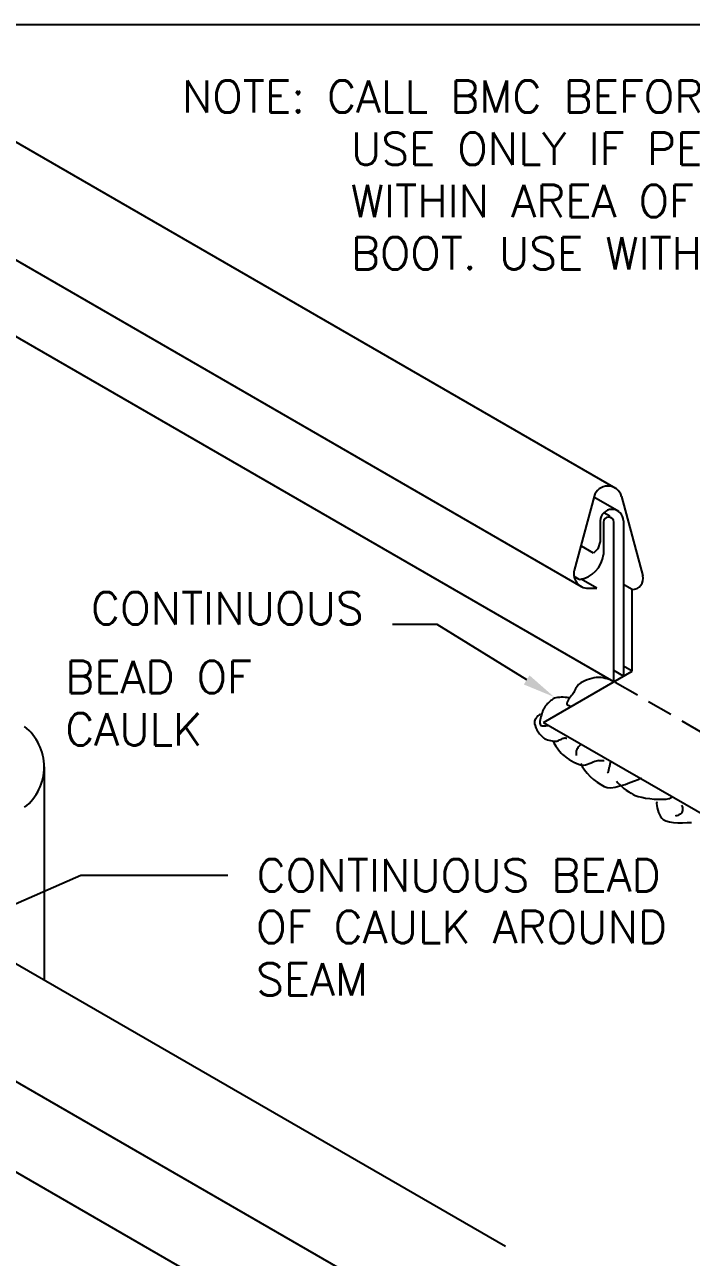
# Model space of a CAD drawing. Extents: x 0 to 19.9, y 0 to 26.2.
# Drawn here: x 5.66 to 10.82, y 4.97 to 14.52 of the extents above; entities that cross this region are included whole.
import ezdxf
from ezdxf.enums import TextEntityAlignment as Align

# ---------------------------------------------------------------- set-up
doc = ezdxf.new("R2010")
doc.units = 0
doc.header["$LTSCALE"] = 0.4
doc.header["$MEASUREMENT"] = 0
doc.linetypes.add('HIDDENX2', pattern=[0.75, 0.5, -0.25])
for name, color, linetype in [('BORDER', 7, 'CONTINUOUS'), ('CMP-FLSH', 7, 'CONTINUOUS'), ('DIM-TXT', 7, 'CONTINUOUS')]:
    doc.layers.add(name, color=color, linetype=linetype)
doc.styles.add('ROMANS', font='romans', dxfattribs={"height": 0.25})

msp = doc.modelspace()

# ---------------------------------------------------------------- linework, layer by layer
at = {"layer": 'BORDER', "color": 5}
msp.add_line((0.078, 14.5165), (18.7007, 14.5165), dxfattribs=at)
at = {"layer": 'CMP-FLSH', "color": 1, "linetype": 'CONTINUOUS'}
for p, q in [((10.2238, 9.4261), (1.407, 14.5165)), ((2.4322, 14.5165), (9.9698, 10.1646)), ((4.018, 14.5165), (10.2371, 10.9258)), ((10.0708, 10.8603), (9.9176, 10.2887)), ((10.2616, 10.7458), (10.0698, 10.8566)), ((10.2833, 10.8603), (10.448, 10.2471)), ((10.1925, 10.708), (10.1477, 10.7339)), ((10.1189, 10.6713), (10.1189, 10.5117)), ((10.1438, 10.6617), (10.1438, 10.4112)), ((10.2238, 9.4261), (10.2238, 10.6617)), ((10.2989, 10.6713), (10.2989, 9.4694)), ((10.0674, 10.421), (9.9737, 10.4751)), ((9.9546, 10.218), (9.9167, 10.2399)), ((10.091, 10.1502), (9.9707, 10.2197)), ((10.0239, 10.1502), (10.091, 10.1502)), ((10.3656, 10.1395), (10.3059, 10.174)), ((10.3656, 9.5079), (10.3656, 10.1395)), ((9.6782, 9.1111), (10.3656, 9.5079)), ((10.2989, 9.4694), (10.2238, 9.5128)), ((10.3656, 9.5079), (10.2989, 9.5465)), ((9.6782, 9.1111), (12.4668, 7.5011)), ((5.1914, 7.4737), (9.386, 5.052)), ((10.5995, 3.4375), (4.9269, 6.7126)), ((5.367, 5.7578), (9.386, 3.4375))]:
    msp.add_line(p, q, dxfattribs=at)
at = {"layer": 'CMP-FLSH', "color": 9, "linetype": 'HIDDENX2'}
msp.add_line((13.0044, 7.8207), (10.2238, 9.4261), dxfattribs=at)
at = {"layer": 'CMP-FLSH', "color": 6, "linetype": 'CONTINUOUS'}
msp.add_line((5.8106, 8.7655), (5.8106, 7.1162), dxfattribs=at)
at = {"layer": 'CMP-FLSH', "color": 1, "linetype": 'CONTINUOUS'}
msp.add_polyline3d([(10.1189, 10.5117, 0), (10.1005, 10.455, 0), (10.0674, 10.421, 0)], dxfattribs=at)
at = {"layer": 'CMP-FLSH', "color": 6, "linetype": 'CONTINUOUS'}
for points in [[(10.2238, 9.4261, 0), (10.2135, 9.4317, 0), (10.2011, 9.4372, 0), (10.187, 9.4424, 0), (10.1719, 9.4471, 0), (10.1564, 9.4513, 0), (10.1409, 9.4547, 0), (10.1261, 9.4573, 0), (10.1126, 9.4587, 0), (10.1009, 9.459, 0), (10.0869, 9.4578, 0), (10.0708, 9.455, 0), (10.0533, 9.4508, 0), (10.035, 9.4456, 0), (10.0167, 9.4394, 0), (9.9991, 9.4326, 0), (9.9827, 9.4251, 0), (9.9684, 9.4174, 0), (9.9568, 9.4096, 0), (9.951, 9.4041, 0), (9.9451, 9.3969, 0), (9.9392, 9.3885, 0), (9.9334, 9.3793, 0), (9.9278, 9.3697, 0), (9.9224, 9.3601, 0), (9.9174, 9.3509, 0), (9.9129, 9.3425, 0), (9.9088, 9.3355, 0), (9.9036, 9.3277, 0), (9.8968, 9.3187, 0), (9.8891, 9.3089, 0), (9.8812, 9.2985, 0), (9.8737, 9.2878, 0), (9.8672, 9.2772, 0), (9.8625, 9.267, 0), (9.8601, 9.2575, 0), (9.8608, 9.249, 0), (9.8621, 9.2471, 0), (9.8646, 9.2456, 0), (9.8678, 9.2444, 0), (9.8715, 9.2434, 0), (9.8753, 9.2424, 0), (9.8789, 9.2414, 0), (9.8819, 9.2401, 0), (9.884, 9.2386, 0), (9.8848, 9.2366, 0)], [(9.8848, 9.2984, 0), (9.8741, 9.3013, 0), (9.8614, 9.3034, 0), (9.8473, 9.3049, 0), (9.8324, 9.3056, 0), (9.8171, 9.3056, 0), (9.8022, 9.3049, 0), (9.788, 9.3034, 0), (9.7754, 9.3013, 0), (9.7647, 9.2984, 0), (9.7597, 9.2962, 0), (9.7542, 9.2929, 0), (9.7484, 9.2889, 0), (9.7425, 9.2842, 0), (9.7366, 9.2793, 0), (9.731, 9.2743, 0), (9.7257, 9.2695, 0), (9.7208, 9.2651, 0), (9.7167, 9.2613, 0), (9.7143, 9.2592, 0), (9.7116, 9.2567, 0), (9.7087, 9.2539, 0), (9.7056, 9.251, 0), (9.7026, 9.2479, 0), (9.6997, 9.2449, 0), (9.697, 9.2419, 0), (9.6946, 9.2391, 0), (9.6927, 9.2366, 0), (9.6899, 9.2324, 0), (9.6869, 9.2274, 0), (9.6838, 9.2217, 0), (9.6807, 9.2157, 0), (9.6777, 9.2095, 0), (9.6749, 9.2034, 0), (9.6723, 9.1974, 0), (9.6702, 9.192, 0), (9.6687, 9.1872, 0), (9.6658, 9.1781, 0), (9.6624, 9.1672, 0), (9.6587, 9.1551, 0), (9.6553, 9.1423, 0), (9.6525, 9.1294, 0), (9.6509, 9.1169, 0), (9.6507, 9.1056, 0), (9.6525, 9.0958, 0), (9.6566, 9.0883, 0), (9.6613, 9.0854, 0), (9.6682, 9.0838, 0), (9.6766, 9.0833, 0), (9.6858, 9.0837, 0), (9.6949, 9.0846, 0), (9.7033, 9.0858, 0), (9.7102, 9.087, 0), (9.7149, 9.088, 0), (9.7167, 9.0883, 0), (9.7167, 9.0883, 0), (9.7167, 9.0883, 0), (9.7167, 9.0883, 0), (9.7167, 9.0883, 0), (9.7167, 9.0883, 0), (9.7167, 9.0883, 0), (9.7167, 9.0883, 0), (9.7167, 9.0883, 0), (9.7167, 9.0883, 0)], [(9.6566, 9.1748, 0), (9.6501, 9.1718, 0), (9.6432, 9.1668, 0), (9.6362, 9.1604, 0), (9.6294, 9.153, 0), (9.6231, 9.1448, 0), (9.6175, 9.1364, 0), (9.6131, 9.128, 0), (9.61, 9.1201, 0), (9.6086, 9.113, 0), (9.6095, 9.1001, 0), (9.6135, 9.0855, 0), (9.6199, 9.0699, 0), (9.6283, 9.0539, 0), (9.6381, 9.0381, 0), (9.6488, 9.0232, 0), (9.6598, 9.0097, 0), (9.6706, 8.9982, 0), (9.6807, 8.9895, 0), (9.6883, 8.9846, 0), (9.6979, 8.9801, 0), (9.7089, 8.976, 0), (9.7207, 8.9724, 0), (9.733, 8.9694, 0), (9.7452, 8.9671, 0), (9.7569, 8.9655, 0), (9.7676, 8.9647, 0), (9.7767, 8.9648, 0), (9.7825, 8.9658, 0), (9.789, 8.968, 0), (9.7959, 8.971, 0), (9.8032, 8.9745, 0), (9.8105, 8.9782, 0), (9.8177, 8.9819, 0), (9.8246, 8.9852, 0), (9.831, 8.9878, 0), (9.8368, 8.9895, 0), (9.8389, 8.9898, 0), (9.8415, 8.9899, 0), (9.8443, 8.99, 0), (9.8472, 8.99, 0), (9.8502, 8.9899, 0), (9.8532, 8.9897, 0), (9.856, 8.9896, 0), (9.8586, 8.9895, 0), (9.8608, 8.9895, 0)], [(9.7527, 8.9648, 0), (9.7585, 8.9533, 0), (9.766, 8.9405, 0), (9.7749, 8.9268, 0), (9.7849, 8.9127, 0), (9.7954, 8.8987, 0), (9.8063, 8.8853, 0), (9.817, 8.873, 0), (9.8273, 8.8622, 0), (9.8368, 8.8535, 0), (9.8485, 8.8443, 0), (9.8628, 8.8341, 0), (9.8789, 8.8235, 0), (9.8963, 8.8131, 0), (9.9144, 8.8032, 0), (9.9324, 8.7944, 0), (9.95, 8.7872, 0), (9.9663, 8.782, 0), (9.9808, 8.7794, 0), (9.9922, 8.7798, 0), (10.005, 8.7824, 0), (10.019, 8.7868, 0), (10.0336, 8.7922, 0), (10.0484, 8.7982, 0), (10.0629, 8.8042, 0), (10.0768, 8.8096, 0), (10.0896, 8.8139, 0), (10.1009, 8.8165, 0), (10.1031, 8.8167, 0), (10.1056, 8.8168, 0), (10.1084, 8.8169, 0), (10.1114, 8.8168, 0), (10.1144, 8.8168, 0), (10.1174, 8.8167, 0), (10.1202, 8.8166, 0), (10.1227, 8.8165, 0), (10.1249, 8.8165, 0), (10.1273, 8.8165, 0), (10.1304, 8.8165, 0), (10.1338, 8.8165, 0), (10.1374, 8.8165, 0), (10.1409, 8.8165, 0), (10.1441, 8.8165, 0), (10.1466, 8.8165, 0), (10.1483, 8.8165, 0), (10.1489, 8.8165, 0)], [(9.9688, 8.94, 0), (9.9645, 8.9365, 0), (9.9598, 8.9319, 0), (9.955, 8.9265, 0), (9.9503, 8.9205, 0), (9.9457, 8.9143, 0), (9.9415, 8.9079, 0), (9.9378, 8.9017, 0), (9.9349, 8.8958, 0), (9.9328, 8.8906, 0), (9.9321, 8.887, 0), (9.9317, 8.8824, 0), (9.9315, 8.8771, 0), (9.9316, 8.8715, 0), (9.9319, 8.8661, 0), (9.9322, 8.8612, 0), (9.9325, 8.8572, 0), (9.9327, 8.8545, 0), (9.9328, 8.8535, 0)], [(9.9688, 8.7918, 0), (9.9795, 8.7687, 0), (9.9958, 8.7439, 0), (10.0167, 8.7182, 0), (10.041, 8.6928, 0), (10.0675, 8.6687, 0), (10.0952, 8.647, 0), (10.1227, 8.6287, 0), (10.149, 8.6148, 0), (10.173, 8.6064, 0), (10.1996, 8.6048, 0), (10.2332, 8.6094, 0), (10.2711, 8.6186, 0), (10.3106, 8.6308, 0), (10.3489, 8.6444, 0), (10.3835, 8.6578, 0), (10.4115, 8.6694, 0), (10.4303, 8.6775, 0), (10.4371, 8.6806, 0), (10.4371, 8.6806, 0), (10.4371, 8.6806, 0), (10.4371, 8.6806, 0), (10.4371, 8.6806, 0), (10.4371, 8.6806, 0), (10.4371, 8.6806, 0), (10.4371, 8.6806, 0), (10.4371, 8.6806, 0), (10.4371, 8.6806, 0)], [(10.197, 8.8041, 0), (10.196, 8.7995, 0), (10.1948, 8.7943, 0), (10.1935, 8.7885, 0), (10.1921, 8.7824, 0), (10.1906, 8.7762, 0), (10.1891, 8.7702, 0), (10.1876, 8.7644, 0), (10.1862, 8.7592, 0), (10.185, 8.7547, 0), (10.1841, 8.7511, 0), (10.1833, 8.7469, 0), (10.1824, 8.7422, 0), (10.1815, 8.7373, 0), (10.1803, 8.7324, 0), (10.179, 8.7277, 0), (10.1773, 8.7235, 0), (10.1754, 8.7201, 0), (10.173, 8.7176, 0)], [(10.245, 8.6558, 0), (10.2556, 8.6429, 0), (10.2691, 8.6289, 0), (10.2849, 8.6144, 0), (10.3022, 8.5998, 0), (10.3204, 8.5858, 0), (10.3389, 8.5727, 0), (10.3569, 8.5612, 0), (10.3739, 8.5516, 0), (10.3891, 8.5446, 0), (10.4123, 8.537, 0), (10.4398, 8.5303, 0), (10.4705, 8.5246, 0), (10.5032, 8.5202, 0), (10.5366, 8.517, 0), (10.5695, 8.5153, 0), (10.6008, 8.5152, 0), (10.6291, 8.5166, 0), (10.6533, 8.5199, 0), (10.6556, 8.5208, 0), (10.6583, 8.5224, 0), (10.6611, 8.5245, 0), (10.6641, 8.5268, 0), (10.6671, 8.529, 0), (10.67, 8.5309, 0), (10.6727, 8.5323, 0), (10.6751, 8.5328, 0), (10.6773, 8.5323, 0)], [(10.5572, 8.4952, 0), (10.5557, 8.482, 0), (10.5566, 8.4664, 0), (10.5596, 8.4493, 0), (10.5644, 8.4314, 0), (10.5708, 8.4135, 0), (10.5783, 8.3965, 0), (10.5867, 8.3813, 0), (10.5958, 8.3686, 0), (10.6052, 8.3593, 0), (10.6268, 8.3474, 0), (10.6542, 8.3397, 0), (10.6858, 8.3353, 0), (10.7202, 8.3335, 0), (10.7558, 8.3334, 0), (10.7913, 8.3342, 0), (10.825, 8.3352, 0)], [(10.7493, 8.4705, 0), (10.7517, 8.4653, 0), (10.7535, 8.4589, 0), (10.7547, 8.4515, 0), (10.7553, 8.4436, 0), (10.7553, 8.4356, 0), (10.7547, 8.4277, 0), (10.7535, 8.4203, 0), (10.7517, 8.4139, 0), (10.7493, 8.4087, 0), (10.7458, 8.4048, 0), (10.7404, 8.4009, 0), (10.7337, 8.3972, 0), (10.7264, 8.3937, 0), (10.719, 8.3905, 0), (10.7122, 8.3878, 0), (10.7065, 8.3858, 0), (10.7027, 8.3845, 0), (10.7013, 8.384, 0)]]:
    msp.add_polyline3d(points, dxfattribs=at)
at = {"layer": 'CMP-FLSH', "color": 1, "linetype": 'CONTINUOUS'}
for centre, radius, start, end in [((10.177, 10.8319), 0.11, 15.00093, 164.99907), ((10.2089, 10.6713), 0.09, 0.00147, 179.99853), ((10.1838, 10.6617), 0.04, 0.00309, 179.99691), ((9.9262, 10.435), 0.2189, 277.45985, 353.74353), ((10.0239, 10.2602), 0.11, 165.00198, 269.99961), ((10.3656, 10.2249), 0.0854, 269.99814, 15.1788)]:
    msp.add_arc(centre, radius, start, end, dxfattribs=at)
at = {"layer": 'CMP-FLSH', "color": 6, "linetype": 'CONTINUOUS'}
msp.add_arc((5.4115, 8.7655), 0.3991, 308.50307, 51.49693, dxfattribs=at)
at = {"layer": 'DIM-TXT', "color": 3, "linetype": 'CONTINUOUS'}
for p, q in [((8.8542, 9.8703), (8.5102, 9.8703)), ((9.5487, 9.4397), (8.8542, 9.8703)), ((5.3297, 7.5941), (6.0945, 7.9267)), ((6.0945, 7.9267), (7.2332, 7.9267))]:
    msp.add_line(p, q, dxfattribs=at)
msp.add_solid([(9.5707, 9.4751), (9.5268, 9.4043), (9.7612, 9.308)], dxfattribs=at)

# ---------------------------------------------------------------- texts
at = {"layer": 'DIM-TXT', "color": 4, "linetype": 'CONTINUOUS', "style": 'ROMANS'}
for s, p in [('NOTE: CALL BMC BEFORE USING DETAILS ON THIS PAGE.', (6.8778, 13.8348)), ('USE ONLY IF PENETRATION OCCURS ON SEAM OR', (8.1866, 13.43)), ('WITHIN AREA OF PAN THAT WILL NOT ACCOMMODATE', (8.1866, 13.0252)), ('BOOT. USE WITH SOLID SUBSTRATE ONLY.', (8.1866, 12.6205))]:
    msp.add_text(s, height=0.25, dxfattribs=at).set_placement(p)
at = {"layer": 'DIM-TXT', "color": 3, "linetype": 'CONTINUOUS', "style": 'ROMANS'}
msp.add_text('CONTINUOUS', height=0.25, dxfattribs=at).set_placement((8.2852, 9.8703), align=Align.RIGHT)
for s, p in [('BEAD OF', (5.9742, 9.3374)), ('CAULK', (5.9742, 8.9326)), ('CONTINUOUS BEAD', (7.4582, 7.8017)), ('OF CAULK AROUND', (7.4532, 7.4001)), ('SEAM', (7.4532, 6.9954))]:
    msp.add_text(s, height=0.25, dxfattribs=at).set_placement(p)

doc.saveas('drawing.dxf')
